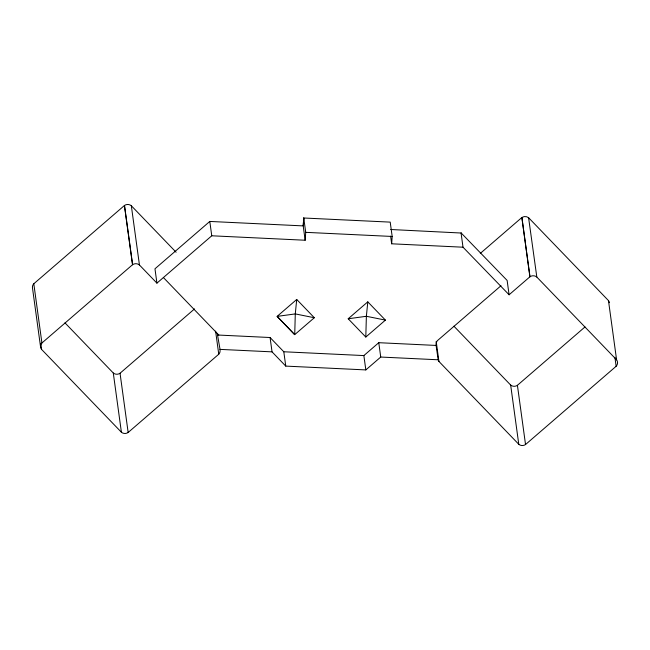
<?xml version="1.0" encoding="UTF-8"?>
<svg xmlns="http://www.w3.org/2000/svg" width="650" height="650" viewBox="0 0 650 650"><rect width="100%" height="100%" fill="white"/><g stroke="black" fill="none" stroke-linecap="round" stroke-linejoin="round"><path stroke-width="0.97" d="M365.804 336.993L366.373 316.282L367.803 301.868L385.418 320.109L365.804 337.049L348.189 318.768L367.803 301.836M40.617 347.295L32.5 288.064A5.387 5.078 -7.8 0 1 33.8 283.766L124.499 205.441A5.509 5.192 -7.8 0 1 131.332 205.766L139.441 264.989L156.926 283.14L211.754 235.787L305.167 240.24L305.719 232.342L303.753 218.002L390.211 222.121L392.178 236.462L391.666 243.799L463.011 247.203L509.096 294.775L529.986 276.729A5.509 5.192 -7.8 0 1 536.819 277.054L616.59 359.824A5.509 5.192 -7.8 0 1 616.135 366.283L525.533 444.535A5.387 5.078 -7.8 0 1 518.781 444.291L438.929 361.441L438.181 359.783L436.028 345.012L436.158 342.729L437.328 340.714L500.996 285.732M296.717 299.496L295.287 313.909L294.726 334.62L314.332 317.736L296.725 299.463L277.111 316.396L294.726 334.677L277.16 316.396L295.287 313.909L314.283 317.728M40.731 343.354L41.551 349.383L121.404 432.234A5.387 5.078 -7.8 0 0 128.156 432.477L218.757 354.226L219.96 352.194L220.123 349.895L217.246 333.409M41.551 349.383A5.387 5.078 -7.8 0 1 41.917 342.997L132.608 264.664A5.509 5.192 -7.8 0 1 139.441 264.989M305.167 240.24L303.201 225.899L209.787 221.439L154.968 268.799L156.926 283.14M64.959 322.855L113.287 373.002A5.387 5.078 -7.8 0 0 120.039 373.246L194.521 308.921M480.317 253.386L521.877 217.498L524.144 216.604L526.581 216.718L528.702 217.823L608.473 300.592A5.509 5.192 -7.8 0 1 609.383 302.721M217.937 335.026L270.075 337.521L283.798 351.764L363.862 355.574L378.771 342.696L436.223 345.442M528.596 217.766L536.819 277.054M270.075 337.521L272.041 351.861L285.764 366.104L365.828 369.915L380.738 357.045L438.181 359.783M453.927 326.194L510.664 385.06A5.387 5.078 -7.8 0 0 517.416 385.304L584.992 326.95M348.238 318.768L366.373 316.282L385.369 320.101M390.699 229.499L461.451 233.041M305.719 232.342L392.178 236.462M219.903 349.375L272.041 351.861M131.332 205.766L176.109 252.232M163.361 277.501L218.847 335.075M608.473 300.592L616.59 359.824M614.9 357.248L616.135 366.283M529.986 276.729L521.877 217.498L529.896 276.803M509.096 294.775L507.13 280.434L461.045 232.863L463.011 247.203M517.416 385.304L525.533 444.535M510.664 385.06L518.781 444.291M436.183 341.364L438.929 361.441M390.618 236.153L391.666 243.799M378.771 342.704L380.738 357.045M363.862 355.574L365.828 369.915M283.798 351.764L285.764 366.104M209.796 221.447L211.754 235.787M215.597 331.134L218.757 354.226M124.499 205.441L132.608 264.664M124.41 205.514L132.519 264.745M120.039 373.246L128.156 432.477M113.287 373.002L121.404 432.234M33.8 283.766L41.917 342.997M303.753 217.994L303.201 225.891L303.753 218.002"/></g></svg>
